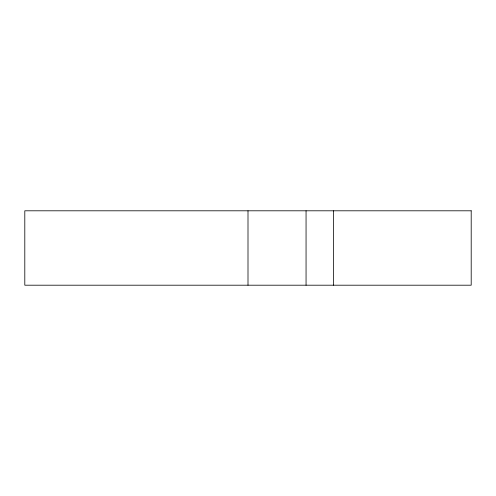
<?xml version="1.0" encoding="UTF-8"?>
<svg xmlns="http://www.w3.org/2000/svg" width="496" height="496" viewBox="0 0 496 496"><rect width="100%" height="100%" fill="white"/><g stroke="black" fill="none" stroke-linecap="round" stroke-linejoin="round"><path stroke-width="0.74" d="M333.417 210.8L333.417 285.2M306.057 210.8L306.057 285.2M248 210.8L248 285.2M471.2 210.8L24.8 210.8L24.8 285.2L471.2 285.2L471.2 210.8"/></g></svg>
